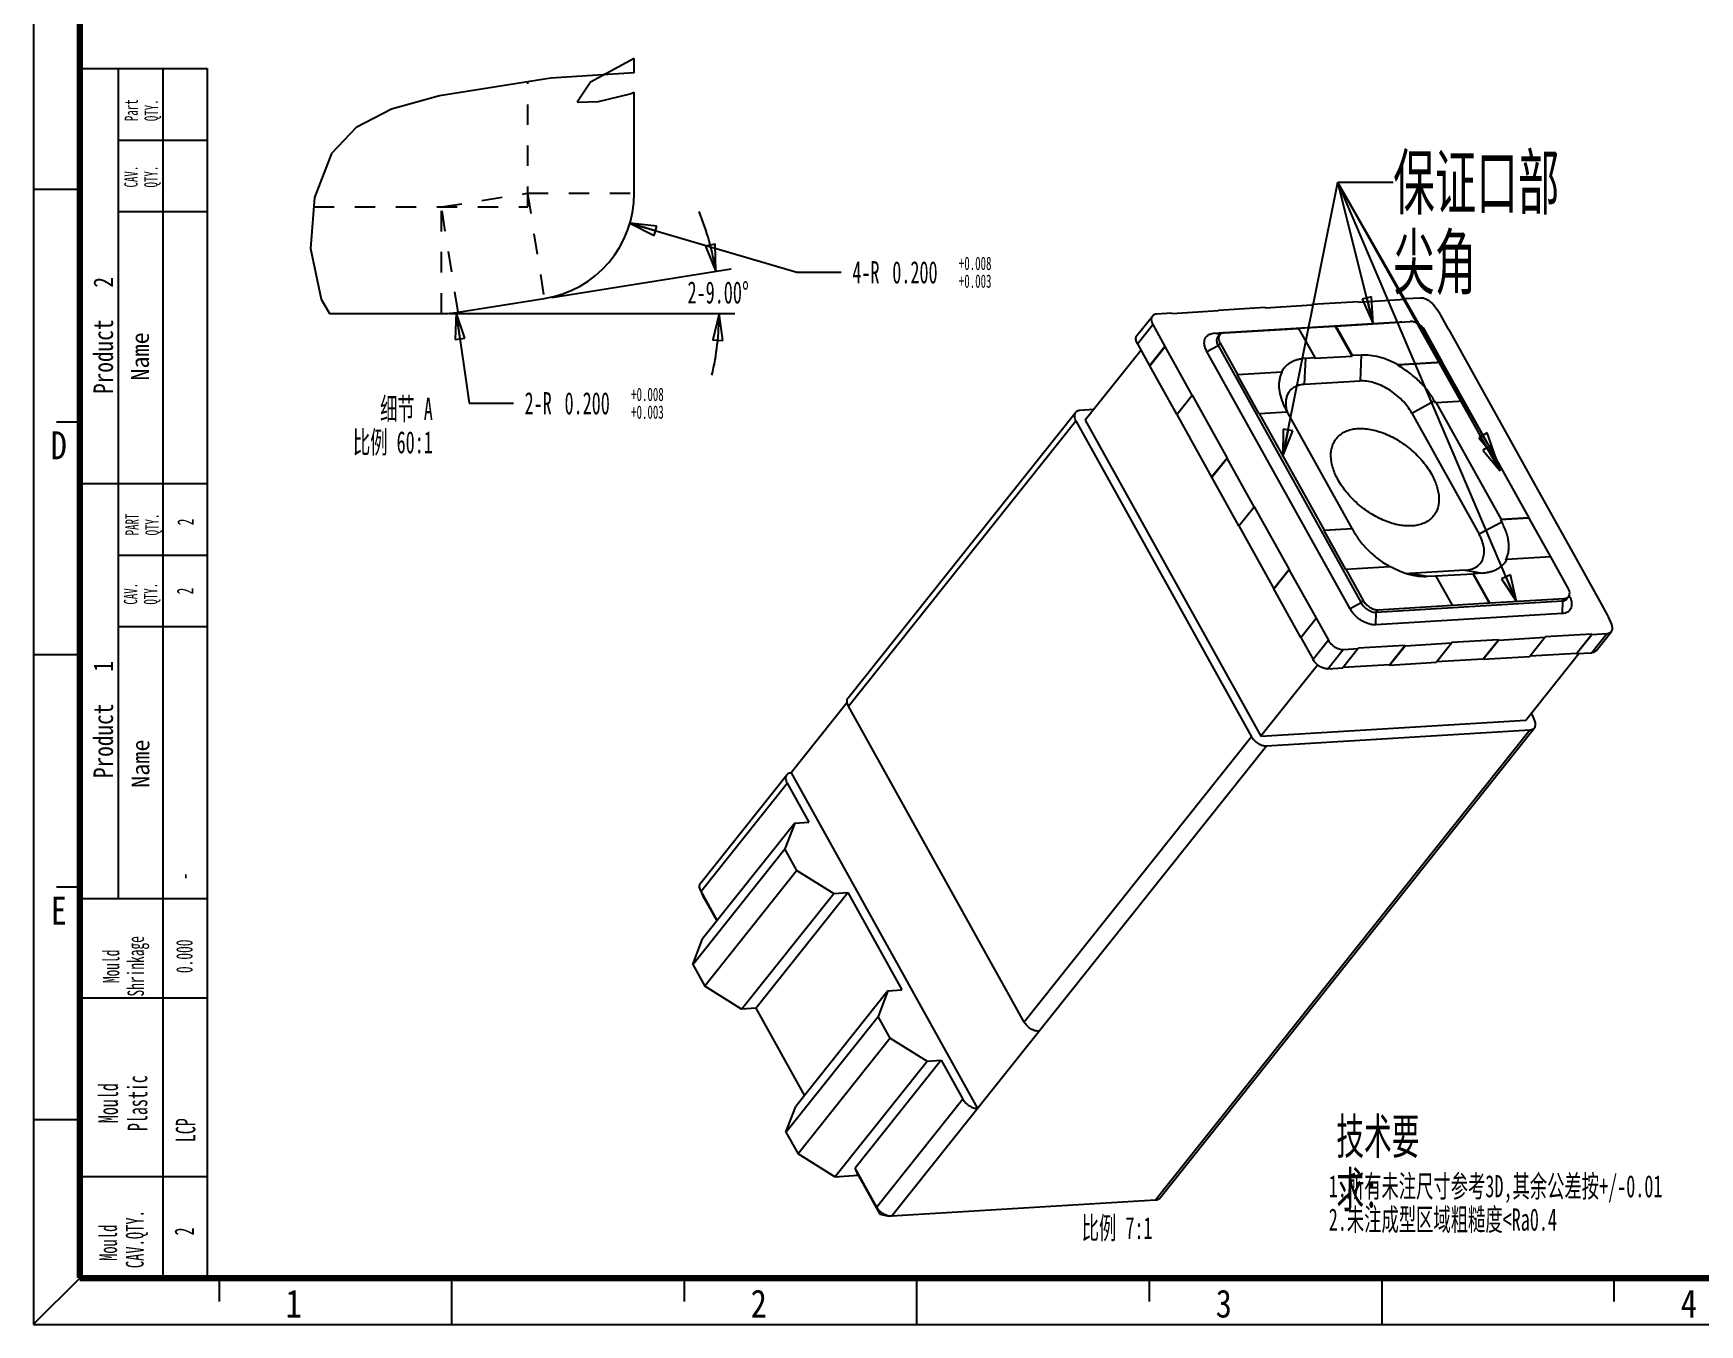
# Model space of a CAD drawing. Header units: millimetres. Extents: x 1.2 to 41.6, y 0.8 to 29.3.
# Drawn here: x 1.22 to 19.99, y 0.81 to 15.35 of the extents above; entities that cross this region are included whole.
import ezdxf

# ---------------------------------------------------------------- set-up
doc = ezdxf.new("R2010")
doc.units = ezdxf.units.MM
doc.header["$LTSCALE"] = 2.31
doc.linetypes.add('HIDDEN', pattern=[0.2, 0.1, -0.1])
doc.layers.get('0').update_dxf_attribs({"linetype": 'CONTINUOUS'})
for name, color, linetype in [('DEFAULT_2', 4, 'HIDDEN'), ('DIM', 7, 'CONTINUOUS'), ('NOTE', 7, 'CONTINUOUS')]:
    doc.layers.add(name, color=color, linetype=linetype)
doc.styles.get("Standard").update_dxf_attribs({"font": 'txt', "width": 0.6})
doc.styles.add('TEXTSTYLE_10', font='txt')
doc.styles.add('TEXTSTYLE_4', font='txt', dxfattribs={"width": 0.8})
doc.styles.add('TEXTSTYLE_5', font='txt', dxfattribs={"width": 0.85})
doc.dimstyles.new('DIMSTYLE_3', dxfattribs={"dimtxt": 0.25, "dimasz": 0.3, "dimexe": 1.75, "dimexo": 0.875, "dimtad": 0, "dimtih": 1, "dimtoh": 1, "dimlfac": 0.166667, "dimzin": 0, "dimdsep": 46, "dimtxsty": 'Standard', "dimblk": 'CLOSED', "dimblk1": 'CLOSED', "dimblk2": 'CLOSED', "dimcen": 0.09, "dimadec": 0, "dimazin": 0, "dimtp": 0.5, "dimtm": 0.5, "dimtfac": 1, "dimtofl": 0, "dimtmove": 0, "dimatfit": 3, "dimldrblk": 'CLOSED', "dimfxl": 0, "dimtolj": 1, "dimtzin": 0, "dimarcsym": 0})
doc.dimstyles.new('DIMSTYLE_5', dxfattribs={"dimtxt": 0.25, "dimasz": 0.3, "dimexe": 1.75, "dimexo": 0.875, "dimtad": 1, "dimdec": 3, "dimlfac": 0.166667, "dimzin": 0, "dimdsep": 46, "dimtxsty": 'Standard', "dimblk": 'CLOSED', "dimblk1": 'CLOSED', "dimblk2": 'CLOSED', "dimcen": 0.09, "dimadec": 0, "dimazin": 0, "dimtol": 1, "dimtp": 0.008, "dimtm": -0.003, "dimtfac": 0.6, "dimtdec": 3, "dimtofl": 0, "dimtmove": 0, "dimatfit": 3, "dimldrblk": 'CLOSED', "dimfxl": 0, "dimtolj": 1, "dimtzin": 0, "dimarcsym": 0})
doc.dimstyles.get("Standard").update_dxf_attribs({"dimtxt": 0.25, "dimasz": 0.3, "dimexe": 1.75, "dimexo": 0.875, "dimtad": 1, "dimdec": 3, "dimzin": 0, "dimdsep": 46, "dimtxsty": 'Standard', "dimblk": 'CLOSED', "dimblk1": 'CLOSED', "dimblk2": 'CLOSED', "dimcen": 0.09, "dimadec": 0, "dimazin": 0, "dimtol": 1, "dimtp": 0.001, "dimtm": 0.001, "dimtfac": 1, "dimtdec": 3, "dimtofl": 0, "dimtmove": 0, "dimatfit": 3, "dimldrblk": 'CLOSED', "dimfxl": 0, "dimtolj": 1, "dimtzin": 0, "dimarcsym": 0})

# ---------------------------------------------------------------- blocks, each defined once
blk = doc.blocks.new('*D10')
at = {"layer": 'DIM', "color": 2, "linetype": 'Continuous'}
for p, q in [((7.063, 12.374), (9.082, 12.694)), ((5.905, 12.192), (9.122, 12.192))]:
    blk.add_line(p, q, dxfattribs=at)
for points in [[(8.794, 12.949), (8.909, 12.667), (8.902, 12.972), (8.794, 12.949)], [(8.987, 11.89), (8.947, 12.192), (8.877, 11.895), (8.987, 11.89)]]:
    blk.add_lwpolyline(points, dxfattribs=at)
for start, end in [(9.0019, 22.2197), (346.7822, 360)]:
    blk.add_arc((5.912, 12.192), 3.034, start, end, dxfattribs=at)
at = {"layer": 'DIM', "color": 2, "linetype": 'Continuous', "insert": (8.937, 12.555), "char_height": 0.25, "width": 1.06667, "attachment_point": 2, "line_spacing_factor": 0.9}
blk.add_mtext('2-9.00\\Fgdt;{\\Fgdt;~}', dxfattribs=at)
blk = doc.blocks.new('_CLOSED')
at = {"color": 0, "linetype": 'ByBlock'}
for p, q in [((0, 0), (-1, 0.183)), ((-1, 0.183), (-1, -0.183)), ((-1, -0.183), (0, 0)), ((-1, 0), (0, 0))]:
    blk.add_line(p, q, dxfattribs=at)
blk = doc.blocks.new('*D13')
at = {"layer": 'DIM', "color": 2, "linetype": 'Continuous'}
for p, q in [((7.941, 13.209), (9.822, 12.657)), ((9.822, 12.657), (10.322, 12.657))]:
    blk.add_line(p, q, dxfattribs=at)
at = {"layer": 'DIM', "color": 2, "linetype": 'Continuous', "xscale": 0.3, "yscale": 0.3, "zscale": 0.3, "rotation": 163.641882505}
blk.add_blockref('_CLOSED', (7.941, 13.209), dxfattribs=at)
at = {"layer": 'DIM', "color": 2, "linetype": 'Continuous', "width": 0.6}
for s, height, p in [('4-R', 0.25, (10.447, 12.532)), ('0.200', 0.25, (10.897, 12.532)), ('+0.008', 0.15, (11.647, 12.682)), ('+0.003', 0.15, (11.647, 12.482))]:
    blk.add_text(s, height=height, dxfattribs=at).set_placement(p)
blk = doc.blocks.new('*D14')
at = {"layer": 'DIM', "color": 2, "linetype": 'Continuous'}
for p, q in [((5.986, 12.204), (6.13, 11.182)), ((6.13, 11.182), (6.63, 11.182))]:
    blk.add_line(p, q, dxfattribs=at)
at = {"layer": 'DIM', "color": 2, "linetype": 'Continuous', "xscale": 0.3, "yscale": 0.3, "zscale": 0.3, "rotation": 98.0293217284}
blk.add_blockref('_CLOSED', (5.986, 12.204), dxfattribs=at)
at = {"layer": 'DIM', "color": 2, "linetype": 'Continuous', "width": 0.6}
for s, height, p in [('2-R', 0.25, (6.755, 11.057)), ('0.200', 0.25, (7.205, 11.057)), ('+0.008', 0.15, (7.955, 11.207)), ('+0.003', 0.15, (7.955, 11.007))]:
    blk.add_text(s, height=height, dxfattribs=at).set_placement(p)
blk = doc.blocks.new('*T44')
at = {"color": 0, "linetype": 'ByBlock', "lineweight": -2}
for p, q in [((0, 0), (1.4105, 0)), ((0, 0), (0, -13.5975)), ((0.4095, 0), (0.4095, -9.345)), ((0.91, 0), (0.91, -13.5975)), ((1.4105, 0), (1.4105, -13.5975)), ((0.4095, -0.805), (1.4105, -0.805)), ((0.4095, -1.61), (1.4105, -1.61)), ((0, -4.6725), (1.4105, -4.6725)), ((0.4095, -5.4775), (1.4105, -5.4775)), ((0.4095, -6.2825), (1.4105, -6.2825)), ((0, -9.345), (1.4105, -9.345)), ((0, -10.465), (1.4105, -10.465)), ((0, -12.4775), (1.4105, -12.4775)), ((0, -13.5975), (1.4105, -13.5975))]:
    blk.add_line(p, q, dxfattribs=at)

msp = doc.modelspace()

# ---------------------------------------------------------------- linework, layer by layer
at = {"color": 7, "linetype": 'Continuous'}
for p, q in [((1.2216, 29.3056), (1.2216, 0.8057)), ((7.99, 15.0622), (7.4962, 14.7982)), ((7.99, 14.9012), (7.99, 15.0622)), ((7.0507, 14.842), (5.7973, 14.644)), ((7.99, 14.9012), (7.0507, 14.842)), ((5.7973, 14.644), (5.254, 14.4931)), ((7.4962, 14.7982), (7.3472, 14.5715)), ((7.5866, 14.5809), (7.9445, 14.6678)), ((7.9445, 14.6678), (7.99, 14.6839)), ((7.99, 13.5476), (7.99, 14.6839)), ((5.254, 14.4931), (4.8563, 14.2876)), ((7.3472, 14.5715), (7.5866, 14.5809)), ((4.8563, 14.2876), (4.5806, 13.9922)), ((4.5806, 13.9922), (4.3874, 13.5003)), ((1.7447, 13.5889), (1.2208, 13.5889)), ((4.3874, 13.5003), (4.3449, 12.9239)), ((4.3449, 12.9239), (4.4647, 12.3554)), ((4.4647, 12.3554), (4.5579, 12.1921)), ((6.0058, 12.2069), (6.9762, 12.3606)), ((14.0458, 12.193), (14.5723, 12.225)), ((14.5708, 12.2278), (14.5684, 12.2248)), ((15.0973, 12.2598), (14.5708, 12.2278)), ((14.5723, 12.225), (14.5708, 12.2278)), ((15.0973, 12.2598), (15.0988, 12.257)), ((15.0988, 12.257), (15.6254, 12.2891)), ((15.6238, 12.2918), (15.6215, 12.2888)), ((16.1503, 12.3238), (15.6238, 12.2918)), ((15.6254, 12.2891), (15.6238, 12.2918)), ((16.1503, 12.3238), (16.1519, 12.3211)), ((16.1519, 12.3211), (16.6784, 12.3531)), ((16.6768, 12.3559), (16.6745, 12.3529)), ((16.8461, 12.3662), (16.6768, 12.3559)), ((16.6784, 12.3531), (16.6768, 12.3559)), ((17.0646, 12.192), (17.0018, 12.2799)), ((4.5579, 12.1921), (5.8177, 12.1921)), ((13.6535, 11.9459), (13.8265, 12.163)), ((13.6576, 11.8521), (13.8307, 12.0692)), ((13.8307, 12.0692), (13.969, 11.8206)), ((14.0443, 12.1957), (13.8751, 12.1854)), ((14.0443, 12.1957), (14.0458, 12.193)), ((14.5186, 11.9695), (16.6172, 12.0971)), ((14.6338, 11.9738), (15.4726, 12.0249)), ((15.4726, 12.0249), (15.6555, 11.696)), ((15.8909, 12.0472), (15.4742, 12.0219)), ((15.8938, 12.0505), (15.8909, 12.0472)), ((16.0764, 11.7137), (15.8909, 12.0472)), ((15.8938, 12.0505), (16.7325, 12.1015)), ((15.8938, 12.0505), (16.0767, 11.7216)), ((16.6172, 12.0971), (16.6268, 12.0951)), ((17.1644, 12.015), (17.0754, 12.1749)), ((17.1644, 12.015), (17.1618, 12.0148)), ((17.1618, 12.0148), (17.4668, 11.4667)), ((17.1633, 12.0136), (17.1644, 12.015)), ((13.6576, 11.8521), (13.796, 11.6035)), ((14.4408, 11.7658), (14.5669, 11.8314)), ((14.5876, 11.9546), (14.5186, 11.9695)), ((14.5875, 11.9541), (14.565, 11.9293)), ((14.5669, 11.8314), (14.5895, 11.8576)), ((14.5669, 11.8314), (16.1795, 8.9329)), ((14.5895, 11.8576), (14.7858, 11.5047)), ((17.0954, 11.6451), (16.899, 11.9981)), ((13.6988, 11.7781), (13.0707, 10.9901)), ((13.969, 11.8206), (13.796, 11.6035)), ((13.7986, 11.6037), (13.9717, 11.8208)), ((13.9717, 11.8208), (13.969, 11.8206)), ((14.2766, 11.2726), (13.9717, 11.8208)), ((16.0533, 8.8674), (14.4408, 11.7658)), ((15.5414, 11.3951), (15.5538, 11.6898)), ((15.5538, 11.6898), (15.6555, 11.696)), ((15.6552, 11.6881), (16.0764, 11.7137)), ((15.6555, 11.696), (15.6552, 11.6881)), ((16.0767, 11.7216), (16.0764, 11.7137)), ((16.0767, 11.7216), (16.1785, 11.7278)), ((16.1785, 11.7278), (16.1662, 11.4331)), ((17.0929, 11.6417), (16.5885, 11.611)), ((17.0954, 11.6451), (16.5978, 11.6149)), ((17.0954, 11.6451), (17.0929, 11.6417)), ((17.0929, 11.6417), (17.335, 11.2064)), ((13.7986, 11.6037), (13.796, 11.6035)), ((14.1025, 11.0574), (13.7986, 11.6037)), ((15.2872, 11.5319), (14.7829, 11.5012)), ((14.7858, 11.5047), (14.7829, 11.5012)), ((14.7829, 11.5012), (15.0268, 11.0627)), ((14.7858, 11.5047), (15.2835, 11.5349)), ((17.4668, 11.4667), (17.4694, 11.4669)), ((17.8632, 10.7591), (17.4694, 11.4669)), ((14.1009, 11.0554), (14.274, 11.2725)), ((14.274, 11.2725), (14.2766, 11.2726)), ((14.274, 11.2725), (14.6677, 10.5647)), ((15.5414, 11.3951), (16.1662, 11.4331)), ((10.4, 7.8644), (12.9612, 11.0775)), ((13.1658, 11.1094), (13.0098, 11.0999)), ((15.0298, 11.0662), (15.3457, 11.0854)), ((15.3056, 11.1618), (15.3337, 11.1064)), ((16.0776, 9.7699), (15.3337, 11.1064)), ((16.7482, 11.0718), (17.003, 11.208)), ((17.003, 11.208), (17.0165, 11.1837)), ((17.0235, 11.1874), (17.0165, 11.1837)), ((17.3394, 11.2067), (17.0235, 11.1874)), ((17.0235, 11.1874), (17.7553, 9.8719)), ((18.0712, 9.8912), (17.3394, 11.2067)), ((1.7447, 10.9694), (1.4828, 10.9694)), ((10.4042, 7.7706), (12.9654, 10.9837)), ((12.9654, 10.9837), (14.9444, 7.4266)), ((13.0707, 10.9901), (15.0497, 7.433)), ((14.1009, 11.0554), (14.4947, 10.3476)), ((15.0298, 11.0662), (15.0268, 11.0627)), ((15.0298, 11.0662), (15.7617, 9.7507)), ((16.7482, 11.0718), (17.507, 9.7078)), ((17.8632, 10.7591), (17.8605, 10.7589)), ((17.8605, 10.7589), (18.1655, 10.2108)), ((17.862, 10.7577), (17.8632, 10.7591)), ((14.6677, 10.5647), (14.4947, 10.3476)), ((14.4973, 10.3478), (14.6704, 10.5649)), ((14.6704, 10.5649), (14.6677, 10.5647)), ((14.9753, 10.0168), (14.6704, 10.5649)), ((14.4973, 10.3478), (14.4947, 10.3476)), ((14.8012, 9.8015), (14.4973, 10.3478)), ((18.1655, 10.2108), (18.1681, 10.211)), ((18.5619, 9.5032), (18.1681, 10.211)), ((14.7996, 9.7995), (14.9727, 10.0166)), ((14.9727, 10.0166), (14.9753, 10.0168)), ((14.9727, 10.0166), (15.3665, 9.3088)), ((14.7996, 9.7995), (15.1934, 9.0917)), ((16.079, 9.7667), (15.7587, 9.7472)), ((15.7617, 9.7507), (16.0776, 9.7699)), ((16.0776, 9.7699), (16.079, 9.7667)), ((16.079, 9.7667), (16.0925, 9.7424)), ((17.7619, 9.844), (17.507, 9.7078)), ((18.0687, 9.8877), (17.7484, 9.8682)), ((17.7553, 9.8719), (17.7484, 9.8682)), ((17.7484, 9.8682), (17.7619, 9.844)), ((18.0712, 9.8912), (17.7553, 9.8719)), ((18.0712, 9.8912), (18.0687, 9.8877)), ((18.0687, 9.8877), (18.3109, 9.4524)), ((15.7617, 9.7507), (15.7587, 9.7472)), ((15.7587, 9.7472), (16.0027, 9.3087)), ((18.3152, 9.4527), (17.8176, 9.4224)), ((18.5116, 9.0997), (18.3152, 9.4527)), ((18.5619, 9.5032), (18.5592, 9.503)), ((18.5592, 9.503), (18.8642, 8.9549)), ((18.5608, 9.5018), (18.5619, 9.5032)), ((15.3665, 9.3088), (15.1934, 9.0917)), ((15.196, 9.0919), (15.3691, 9.309)), ((15.3691, 9.309), (15.3665, 9.3088)), ((15.674, 8.7609), (15.3691, 9.309)), ((16.0056, 9.3122), (16.0027, 9.3087)), ((16.0056, 9.3122), (16.5033, 9.3424)), ((16.0056, 9.3122), (16.202, 8.9592)), ((17.352, 9.3017), (16.7272, 9.2637)), ((16.9225, 9.2295), (16.7272, 9.2637)), ((17.0243, 9.2357), (16.9225, 9.2295)), ((17.0191, 9.2366), (17.4403, 9.2623)), ((17.0243, 9.2357), (17.0191, 9.2366)), ((17.2073, 8.9069), (17.0243, 9.2357)), ((17.352, 9.3017), (17.5473, 9.2675)), ((17.4455, 9.2613), (17.4403, 9.2623)), ((17.6258, 8.9288), (17.4403, 9.2623)), ((17.5473, 9.2675), (17.4455, 9.2613)), ((17.6285, 8.9325), (17.4455, 9.2613)), ((15.196, 9.0919), (15.1934, 9.0917)), ((15.5, 8.5456), (15.196, 9.0919)), ((18.5214, 9.0182), (18.5252, 9.0109)), ((16.1795, 8.9329), (16.0533, 8.8674)), ((16.202, 8.9592), (16.1795, 8.9329)), ((16.3452, 8.6863), (16.3487, 8.8279)), ((16.3487, 8.8279), (18.4473, 8.9556)), ((16.3487, 8.8279), (16.3686, 8.8558)), ((16.3686, 8.8558), (17.2073, 8.9069)), ((17.6258, 8.9288), (17.2046, 8.9031)), ((17.2073, 8.9069), (17.2046, 8.9031)), ((17.6285, 8.9325), (17.6258, 8.9288)), ((17.6285, 8.9325), (18.4672, 8.9835)), ((18.4473, 8.9556), (18.4438, 8.8139)), ((18.4672, 8.9835), (18.4473, 8.9556)), ((18.5178, 9.0086), (18.4987, 8.9811)), ((18.8642, 8.9549), (18.8668, 8.9551)), ((18.9583, 8.7906), (18.8668, 8.9551)), ((15.4983, 8.5436), (15.6714, 8.7607)), ((15.6714, 8.7607), (15.674, 8.7609)), ((15.6714, 8.7607), (15.8097, 8.5121)), ((18.4438, 8.8139), (16.3452, 8.6863)), ((19.0011, 8.69), (18.966, 8.7749)), ((15.4983, 8.5436), (15.6367, 8.295)), ((15.8097, 8.5121), (15.6367, 8.295)), ((16.6714, 8.4538), (16.1449, 8.4218)), ((16.4983, 8.2367), (16.6714, 8.4538)), ((16.4999, 8.234), (16.6729, 8.4511)), ((16.6729, 8.4511), (16.6714, 8.4538)), ((16.6729, 8.4511), (17.1994, 8.4831)), ((17.1994, 8.4831), (17.0264, 8.266)), ((17.7244, 8.5179), (17.1979, 8.4858)), ((17.1979, 8.4858), (17.1994, 8.4831)), ((17.5513, 8.3008), (17.7244, 8.5179)), ((17.5529, 8.298), (17.7259, 8.5151)), ((17.7259, 8.5151), (17.7244, 8.5179)), ((17.7259, 8.5151), (18.2524, 8.5472)), ((18.2524, 8.5472), (18.0794, 8.3301)), ((18.7774, 8.5819), (18.2509, 8.5499)), ((18.2509, 8.5499), (18.2524, 8.5472)), ((18.6044, 8.3648), (18.7774, 8.5819)), ((18.6059, 8.3621), (18.7789, 8.5792)), ((18.9491, 8.5895), (18.776, 8.3724)), ((18.7789, 8.5792), (18.7774, 8.5819)), ((18.7789, 8.5792), (18.9491, 8.5895)), ((18.8246, 8.3948), (18.9976, 8.6119)), ((1.7447, 8.35), (1.2208, 8.35)), ((15.8032, 8.1916), (15.9763, 8.4087)), ((16.1464, 8.4191), (15.9733, 8.2019)), ((15.9763, 8.4087), (16.1464, 8.4191)), ((16.1449, 8.4218), (16.1464, 8.4191)), ((16.4999, 8.234), (17.0264, 8.266)), ((17.5513, 8.3008), (17.0287, 8.269)), ((17.5529, 8.298), (17.5513, 8.3008)), ((17.5529, 8.298), (18.0794, 8.3301)), ((18.0345, 7.6143), (18.6318, 8.3637)), ((18.6044, 8.3648), (18.0817, 8.333)), ((18.6059, 8.3621), (18.6044, 8.3648)), ((18.6059, 8.3621), (18.776, 8.3724)), ((15.6893, 8.2348), (15.05, 7.4328)), ((15.8032, 8.1916), (15.9733, 8.2019)), ((16.4983, 8.2367), (15.9757, 8.2049)), ((16.4999, 8.234), (16.4983, 8.2367)), ((10.3899, 7.8134), (9.7562, 7.0184)), ((12.3832, 4.2135), (10.4042, 7.7706)), ((13.9097, 2.2291), (18.1323, 7.5264)), ((15.05, 7.4328), (18.0345, 7.6143)), ((18.1358, 7.6044), (18.1007, 7.6893)), ((10.8884, 2.0259), (15.111, 7.3232)), ((14.9444, 7.4266), (12.3832, 4.2135)), ((18.0838, 7.504), (13.8612, 2.2067)), ((15.111, 7.3232), (18.0838, 7.504)), ((8.7386, 5.7802), (9.7078, 6.996)), ((9.7562, 7.0184), (11.8574, 3.2417)), ((8.7428, 5.6864), (9.712, 6.9022)), ((9.712, 6.9022), (9.9559, 6.4637)), ((9.798, 6.4541), (8.7596, 5.1515)), ((9.798, 6.4541), (9.6872, 6.164)), ((9.798, 6.4541), (9.9559, 6.4637)), ((8.6488, 4.8614), (9.6872, 6.164)), ((9.8228, 5.9202), (9.6872, 6.164)), ((9.8228, 5.9202), (8.7845, 4.6176)), ((9.8228, 5.9202), (10.2386, 5.6621)), ((1.7447, 5.7305), (1.4828, 5.7305)), ((8.7428, 5.6864), (8.7372, 5.6976)), ((8.779, 5.6059), (8.7424, 5.6862)), ((8.925, 5.359), (8.7428, 5.6864)), ((8.7789, 5.606), (8.7428, 5.6864)), ((9.2002, 4.3595), (10.2386, 5.6621)), ((9.3582, 4.3691), (10.3965, 5.6718)), ((10.2386, 5.6621), (10.3965, 5.6718)), ((10.3965, 5.6718), (11.0064, 4.5755)), ((8.7789, 5.606), (8.9199, 5.3526)), ((8.6488, 4.8614), (8.7596, 5.1515)), ((8.6488, 4.8614), (8.7845, 4.6176)), ((9.2002, 4.3595), (8.7845, 4.6176)), ((10.8485, 4.5659), (9.8101, 3.2633)), ((10.8485, 4.5659), (10.7377, 4.2758)), ((10.8485, 4.5659), (11.0064, 4.5755)), ((9.3582, 4.3691), (9.2002, 4.3595)), ((9.3582, 4.3691), (9.9063, 3.3839)), ((9.6993, 2.9732), (10.7377, 4.2758)), ((10.8734, 4.032), (10.7377, 4.2758)), ((10.8734, 4.032), (9.835, 2.7294)), ((10.8734, 4.032), (11.2891, 3.7739)), ((10.2507, 2.4713), (11.2891, 3.7739)), ((11.447, 3.7836), (10.4779, 2.5678)), ((11.2891, 3.7739), (11.447, 3.7836)), ((11.447, 3.7836), (11.691, 3.3451)), ((9.6993, 2.9732), (9.8101, 3.2633)), ((11.691, 3.3451), (10.7219, 2.1293)), ((1.7447, 3.111), (1.2208, 3.111)), ((9.6993, 2.9732), (9.835, 2.7294)), ((10.2507, 2.4713), (9.835, 2.7294)), ((10.2507, 2.4713), (10.514, 2.4873)), ((10.7219, 2.1293), (10.4779, 2.5678)), ((10.514, 2.4873), (10.4779, 2.5678)), ((10.514, 2.4873), (10.7579, 2.0488)), ((10.7219, 2.1293), (10.7579, 2.0488)), ((13.8612, 2.2067), (10.8884, 2.0259)), ((10.758, 2.0487), (10.8567, 2.0284)), ((10.8884, 2.0259), (10.8567, 2.0284)), ((1.7447, 1.3298), (1.2208, 0.8059)), ((3.3164, 1.0678), (3.3164, 1.3298)), ((5.9359, 0.8059), (5.9359, 1.3298)), ((8.5554, 1.0678), (8.5554, 1.3298)), ((11.1748, 0.8059), (11.1748, 1.3298)), ((13.7943, 1.0678), (13.7943, 1.3298)), ((16.4138, 0.8059), (16.4138, 1.3298)), ((19.0308, 1.0678), (19.0308, 1.3298)), ((1.2216, 0.8057), (41.5345, 0.8057))]:
    msp.add_line(p, q, dxfattribs=at)
at = {"color": 7, "linetype": 'Continuous', "const_width": 0.07}
for points in [[(1.7447, 28.7819), (1.7447, 1.3298)], [(1.7447, 1.3298), (41.0368, 1.3298)]]:
    msp.add_lwpolyline(points, dxfattribs=at)
at = {"color": 7, "linetype": 'Continuous'}
for centre, radius, start, end in [((6.7882, 13.5476), 1.2018, 279.00188, 360), ((5.8177, 13.3939), 1.2018, 270, 279.00188), ((15.5915, 11.901), 0.4784, 229.91748, 230.49384), ((14.9294, 15.5866), 4.308, 292.6527, 292.78586), ((15.7246, 11.2013), 0.3971, 193.50244, 196.93811), ((17.5735, 9.5445), 0.2665, 331.78857, 333.32022), ((16.1492, 13.3942), 4.308, 292.6527, 292.78586), ((17.0264, 10.2763), 1.0704, 240.74479, 240.99825), ((18.4747, 9.0385), 0.0525, 325.25395, 330.12275), ((18.2876, 8.8869), 0.268, 23.70887, 27.53726), ((17.9686, 7.6347), 0.1429, 22.48848, 24.76102)]:
    msp.add_arc(centre, radius, start, end, dxfattribs=at)
for points, knots in [([(17.0018, 12.2799), (16.9971, 12.2863), (16.9869, 12.2989), (16.9638, 12.3217), (16.937, 12.3407), (16.9083, 12.3546), (16.887, 12.3619), (16.8662, 12.366), (16.8526, 12.3666), (16.8461, 12.3662)], [0, 0, 0, 0, 0.1289832, 0.2619289, 0.5282702, 0.6570478, 0.77965, 0.8944079, 1, 1, 1, 1]), ([(13.8265, 12.163), (13.8243, 12.1603), (13.8205, 12.1543), (13.8165, 12.1442), (13.8144, 12.1331), (13.814, 12.1167), (13.8184, 12.0946), (13.826, 12.0777), (13.8307, 12.0692)], [0, 0, 0, 0, 0.1052264, 0.2130644, 0.3257081, 0.4449048, 0.7064764, 1, 1, 1, 1]), ([(13.8751, 12.1854), (13.8701, 12.1851), (13.8604, 12.1838), (13.8469, 12.1793), (13.8354, 12.1724), (13.8291, 12.1663), (13.8265, 12.163)], [0, 0, 0, 0, 0.2738735, 0.5289547, 0.7686989, 1, 1, 1, 1]), ([(16.6172, 12.0971), (16.6188, 12.0972), (16.6252, 12.0975), (16.6317, 12.0975), (16.6365, 12.0973)], [0, 0, 0, 0, 0.2449255, 1, 1, 1, 1]), ([(16.753, 12.1008), (16.7513, 12.101), (16.7444, 12.1017), (16.7376, 12.1018), (16.7325, 12.1015)], [0, 0, 0, 0, 0.2591421, 1, 1, 1, 1]), ([(16.899, 11.9981), (16.8954, 12.0046), (16.8871, 12.0175), (16.8671, 12.0416), (16.8428, 12.0628), (16.8158, 12.0797), (16.7888, 12.0928), (16.7672, 12.0991), (16.753, 12.1008)], [0, 0, 0, 0, 0.1213303, 0.2485571, 0.5103247, 0.6405426, 0.766948, 1, 1, 1, 1]), ([(17.0754, 12.1749), (17.0746, 12.1764), (17.0713, 12.1822), (17.0675, 12.1879), (17.0646, 12.192)], [0, 0, 0, 0, 0.2452648, 1, 1, 1, 1]), ([(13.6576, 11.8521), (13.6529, 11.8606), (13.6453, 11.8775), (13.6409, 11.8996), (13.6413, 11.916), (13.6435, 11.9271), (13.6474, 11.9372), (13.6513, 11.9432), (13.6534, 11.9459)], [0, 0, 0, 0, 0.2935237, 0.5550954, 0.6742921, 0.7869357, 0.8947736, 1, 1, 1, 1]), ([(14.4408, 11.7658), (14.4341, 11.7779), (14.4228, 11.8021), (14.4128, 11.8389), (14.411, 11.8737), (14.4165, 11.9004), (14.4252, 11.9188), (14.4336, 11.931), (14.4439, 11.9418), (14.4559, 11.9509), (14.4696, 11.9583), (14.4902, 11.966), (14.5071, 11.9688), (14.5186, 11.9695)], [0, 0, 0, 0, 0.153548, 0.2939709, 0.4208876, 0.536604, 0.5918136, 0.6461928, 0.7006056, 0.7559308, 0.8129827, 0.8724573, 1, 1, 1, 1]), ([(14.565, 11.9293), (14.5625, 11.9266), (14.5581, 11.9206), (14.5534, 11.9102), (14.5506, 11.8987), (14.55, 11.8862), (14.5513, 11.873), (14.5558, 11.8541), (14.562, 11.8403), (14.5669, 11.8314)], [0, 0, 0, 0, 0.1055633, 0.2131084, 0.3251547, 0.4437328, 0.57022, 0.705373, 1, 1, 1, 1]), ([(14.5875, 11.954), (14.5851, 11.9513), (14.5807, 11.9454), (14.5761, 11.9352), (14.5734, 11.9239), (14.5728, 11.9116), (14.5741, 11.8986), (14.5785, 11.88), (14.5846, 11.8664), (14.5895, 11.8576)], [0, 0, 0, 0, 0.105555, 0.2131008, 0.325152, 0.4437349, 0.5702256, 0.7053822, 1, 1, 1, 1]), ([(14.6338, 11.9738), (14.6292, 11.9735), (14.6201, 11.9723), (14.6074, 11.9684), (14.5963, 11.9624), (14.5902, 11.957), (14.5875, 11.954)], [0, 0, 0, 0, 0.2729279, 0.528302, 0.7688097, 1, 1, 1, 1]), ([(15.2835, 11.5349), (15.2893, 11.5462), (15.3026, 11.568), (15.3272, 11.5974), (15.3561, 11.6232), (15.3889, 11.645), (15.4255, 11.6628), (15.4655, 11.6764), (15.5086, 11.6856), (15.5385, 11.6889), (15.5538, 11.6898)], [0, 0, 0, 0, 0.1170814, 0.2337197, 0.3513492, 0.4714635, 0.5954212, 0.7243473, 0.85908, 1, 1, 1, 1]), ([(16.1785, 11.7278), (16.2112, 11.7298), (16.28, 11.7271), (16.3848, 11.7062), (16.4925, 11.6689), (16.5629, 11.6344), (16.5978, 11.6149)], [0, 0, 0, 0, 0.2238158, 0.4669111, 0.7269315, 1, 1, 1, 1]), ([(15.2872, 11.5319), (15.2807, 11.5197), (15.2694, 11.4941), (15.2581, 11.4528), (15.2523, 11.4087), (15.2519, 11.3452), (15.2663, 11.2607), (15.2905, 11.195), (15.3056, 11.1618)], [0, 0, 0, 0, 0.1075889, 0.218483, 0.3338825, 0.4547167, 0.7145252, 1, 1, 1, 1]), ([(17.003, 11.208), (16.9804, 11.2486), (16.9269, 11.3281), (16.8293, 11.4363), (16.7159, 11.5328), (16.632, 11.587), (16.5885, 11.611)], [0, 0, 0, 0, 0.2383589, 0.4891849, 0.7455603, 1, 1, 1, 1]), ([(15.5414, 11.3951), (15.5229, 11.394), (15.4873, 11.3889), (15.4456, 11.3742), (15.4165, 11.3578), (15.3971, 11.3435), (15.3799, 11.3272), (15.3651, 11.3089), (15.3527, 11.2887), (15.3428, 11.2668), (15.3355, 11.2434), (15.3291, 11.2096), (15.328, 11.1639), (15.3339, 11.1273), (15.3384, 11.1086)], [0, 0, 0, 0, 0.135502, 0.2609568, 0.3207046, 0.3790106, 0.4364141, 0.4934887, 0.5508229, 0.608999, 0.668551, 0.7299514, 0.8595648, 1, 1, 1, 1]), ([(16.7482, 11.0718), (16.7338, 11.0977), (16.7001, 11.1486), (16.6393, 11.2188), (16.5686, 11.2827), (16.4909, 11.3378), (16.409, 11.3821), (16.326, 11.4139), (16.2449, 11.432), (16.1915, 11.4346), (16.1662, 11.4331)], [0, 0, 0, 0, 0.1242489, 0.2547208, 0.3884403, 0.5222506, 0.6529384, 0.7775586, 0.8937588, 1, 1, 1, 1]), ([(12.9612, 11.0775), (12.959, 11.0748), (12.9552, 11.0688), (12.9512, 11.0587), (12.9491, 11.0476), (12.9487, 11.0312), (12.9531, 11.0091), (12.9607, 10.9922), (12.9654, 10.9837)], [0, 0, 0, 0, 0.1052264, 0.2130644, 0.3257081, 0.4449048, 0.7064764, 1, 1, 1, 1]), ([(13.0098, 11.0999), (13.0048, 11.0996), (12.9951, 11.0983), (12.9816, 11.0938), (12.9701, 11.0869), (12.9638, 11.0808), (12.9612, 11.0775)], [0, 0, 0, 0, 0.2738735, 0.5289547, 0.7686989, 1, 1, 1, 1]), ([(15.8993, 10.7847), (15.9053, 10.7923), (15.9182, 10.8067), (15.9474, 10.8329), (15.9903, 10.8603), (16.0495, 10.8831), (16.1158, 10.896), (16.1879, 10.8989), (16.2646, 10.8918), (16.3444, 10.8748), (16.4261, 10.8483), (16.5081, 10.8128), (16.589, 10.7689), (16.6673, 10.7174), (16.7416, 10.6593), (16.8106, 10.5955), (16.873, 10.5273), (16.9277, 10.4558), (16.9591, 10.4057), (16.9732, 10.3804)], [0, 0, 0, 0, 0.0222327, 0.0446368, 0.0905392, 0.1389086, 0.1905499, 0.2459153, 0.3051268, 0.3680268, 0.4342415, 0.5032227, 0.5742931, 0.6466911, 0.7196027, 0.7921844, 0.8636113, 0.9331452, 1, 1, 1, 1]), ([(15.9202, 10.3164), (15.9081, 10.3381), (15.8863, 10.3817), (15.8612, 10.4482), (15.8448, 10.5132), (15.8372, 10.576), (15.8388, 10.6355), (15.8495, 10.6909), (15.8693, 10.7413), (15.8885, 10.7711), (15.8993, 10.7847)], [0, 0, 0, 0, 0.1506399, 0.2937744, 0.4286961, 0.5554521, 0.6745758, 0.7871344, 0.8948555, 1, 1, 1, 1]), ([(16.9732, 10.3804), (16.9853, 10.3587), (17.007, 10.3151), (17.0321, 10.2486), (17.0486, 10.1836), (17.0561, 10.1208), (17.0546, 10.0613), (17.0439, 10.0059), (17.0241, 9.9555), (17.0049, 9.9257), (16.994, 9.9121)], [0, 0, 0, 0, 0.1506399, 0.2937744, 0.4286961, 0.5554521, 0.6745758, 0.7871344, 0.8948555, 1, 1, 1, 1]), ([(16.994, 9.9121), (16.9881, 9.9045), (16.9752, 9.8901), (16.946, 9.8639), (16.9031, 9.8365), (16.8438, 9.8137), (16.7776, 9.8008), (16.7055, 9.7979), (16.6288, 9.805), (16.549, 9.822), (16.4673, 9.8485), (16.3853, 9.884), (16.3044, 9.9279), (16.2261, 9.9794), (16.1518, 10.0375), (16.0828, 10.1013), (16.0204, 10.1695), (15.9656, 10.241), (15.9342, 10.2911), (15.9202, 10.3164)], [0, 0, 0, 0, 0.0222327, 0.0446368, 0.0905392, 0.1389086, 0.1905499, 0.2459153, 0.3051268, 0.3680268, 0.4342415, 0.5032227, 0.5742931, 0.6466911, 0.7196027, 0.7921844, 0.8636113, 0.9331452, 1, 1, 1, 1]), ([(17.8116, 9.4248), (17.8185, 9.4386), (17.8302, 9.4678), (17.8406, 9.5149), (17.8443, 9.5652), (17.8411, 9.6182), (17.8311, 9.6733), (17.8145, 9.7299), (17.7914, 9.7874), (17.7723, 9.8251), (17.7619, 9.844)], [0, 0, 0, 0, 0.1051426, 0.2142388, 0.3286378, 0.4492786, 0.5767071, 0.7111045, 0.852337, 1, 1, 1, 1]), ([(16.0925, 9.7424), (16.1149, 9.7021), (16.1679, 9.6233), (16.2645, 9.5158), (16.3768, 9.4198), (16.4598, 9.3656), (16.5028, 9.3417)], [0, 0, 0, 0, 0.2383089, 0.489037, 0.7453875, 1, 1, 1, 1]), ([(17.352, 9.3017), (17.3637, 9.3024), (17.3866, 9.305), (17.4195, 9.3126), (17.4497, 9.3239), (17.4769, 9.3387), (17.5009, 9.3569), (17.5213, 9.3783), (17.5381, 9.4028), (17.5509, 9.4299), (17.5596, 9.4596), (17.5643, 9.4913), (17.5648, 9.5249), (17.5599, 9.5728), (17.5466, 9.622), (17.5265, 9.6708), (17.5139, 9.6955), (17.507, 9.7078)], [0, 0, 0, 0, 0.0653954, 0.1276817, 0.1870758, 0.2440678, 0.2993486, 0.3537248, 0.4080579, 0.4632192, 0.5200123, 0.5791224, 0.6410589, 0.7061667, 0.8464213, 0.9217034, 1, 1, 1, 1]), ([(17.8176, 9.4224), (17.8117, 9.4111), (17.7984, 9.3893), (17.7739, 9.3599), (17.745, 9.3341), (17.7121, 9.3123), (17.6755, 9.2945), (17.6355, 9.281), (17.5924, 9.2717), (17.5626, 9.2685), (17.5473, 9.2675)], [0, 0, 0, 0, 0.1170814, 0.2337197, 0.3513492, 0.4714635, 0.5954212, 0.7243473, 0.85908, 1, 1, 1, 1]), ([(16.7645, 9.2422), (16.7209, 9.2511), (16.6324, 9.2778), (16.5489, 9.3171), (16.5074, 9.3401)], [0, 0, 0, 0, 0.4840483, 1, 1, 1, 1]), ([(16.6815, 9.2638), (16.6854, 9.2636), (16.7006, 9.2629), (16.7159, 9.263), (16.7272, 9.2637)], [0, 0, 0, 0, 0.2559454, 1, 1, 1, 1]), ([(16.9225, 9.2295), (16.897, 9.228), (16.8438, 9.2289), (16.7913, 9.2367), (16.7645, 9.2422)], [0, 0, 0, 0, 0.4831334, 1, 1, 1, 1]), ([(18.5273, 9.0339), (18.5288, 9.0443), (18.5272, 9.0612), (18.52, 9.083), (18.5147, 9.0941), (18.5116, 9.0997)], [0, 0, 0, 0, 0.4606785, 0.7213392, 1, 1, 1, 1]), ([(18.5202, 9.0124), (18.522, 9.0156), (18.5251, 9.0226), (18.5268, 9.0301), (18.5273, 9.0339)], [0, 0, 0, 0, 0.4894592, 1, 1, 1, 1]), ([(16.3452, 8.6863), (16.3325, 8.6855), (16.3057, 8.6868), (16.265, 8.6959), (16.2234, 8.7118), (16.1823, 8.734), (16.1434, 8.7617), (16.108, 8.7937), (16.0774, 8.8289), (16.0606, 8.8544), (16.0533, 8.8674)], [0, 0, 0, 0, 0.1062198, 0.2224521, 0.3470576, 0.4777489, 0.6115637, 0.745267, 0.8757773, 1, 1, 1, 1]), ([(16.1795, 8.9329), (16.1837, 8.9254), (16.1935, 8.9106), (16.2111, 8.8902), (16.2317, 8.8716), (16.2543, 8.8556), (16.2781, 8.8428), (16.3022, 8.8335), (16.3258, 8.8282), (16.3413, 8.8275), (16.3487, 8.8279)], [0, 0, 0, 0, 0.1241638, 0.2547392, 0.3884489, 0.5222481, 0.6529341, 0.7775448, 0.893828, 1, 1, 1, 1]), ([(16.202, 8.9592), (16.2061, 8.9518), (16.2158, 8.9372), (16.2332, 8.9171), (16.2534, 8.8989), (16.2756, 8.8831), (16.2991, 8.8704), (16.3228, 8.8613), (16.346, 8.8561), (16.3613, 8.8554), (16.3686, 8.8558)], [0, 0, 0, 0, 0.1241664, 0.254745, 0.3884525, 0.5222477, 0.65293, 0.7775392, 0.8938255, 1, 1, 1, 1]), ([(18.533, 8.9946), (18.5379, 8.9834), (18.5439, 8.9665), (18.5487, 8.9436), (18.551, 8.9224), (18.5497, 8.8972), (18.5409, 8.8696), (18.525, 8.8465), (18.5026, 8.829), (18.4749, 8.8177), (18.4545, 8.8146), (18.4438, 8.8139)], [0, 0, 0, 0, 0.1494661, 0.2193941, 0.2861167, 0.4105564, 0.5258293, 0.6367644, 0.7493432, 0.8692332, 1, 1, 1, 1]), ([(18.4473, 8.9556), (18.4527, 8.9559), (18.4631, 8.9574), (18.4776, 8.9625), (18.4897, 8.9704), (18.4961, 8.9774), (18.4987, 8.9811)], [0, 0, 0, 0, 0.2746259, 0.5292567, 0.7682703, 1, 1, 1, 1]), ([(18.4672, 8.9835), (18.4725, 8.9838), (18.4828, 8.9853), (18.497, 8.9903), (18.509, 8.9981), (18.5152, 9.0049), (18.5178, 9.0086)], [0, 0, 0, 0, 0.2746262, 0.5292636, 0.7682774, 1, 1, 1, 1]), ([(18.966, 8.7749), (18.9654, 8.7762), (18.9631, 8.7816), (18.9605, 8.7868), (18.9583, 8.7906)], [0, 0, 0, 0, 0.2445765, 1, 1, 1, 1]), ([(18.9976, 8.6119), (19.0013, 8.6166), (19.0074, 8.6277), (19.0107, 8.6471), (19.0087, 8.6684), (19.0041, 8.6827), (19.0011, 8.69)], [0, 0, 0, 0, 0.2192888, 0.4532928, 0.7124104, 1, 1, 1, 1]), ([(15.8097, 8.5121), (15.8139, 8.5047), (15.8235, 8.4901), (15.8409, 8.47), (15.8611, 8.4517), (15.8833, 8.436), (15.9068, 8.4233), (15.9305, 8.4142), (15.9538, 8.409), (15.969, 8.4083), (15.9763, 8.4087)], [0, 0, 0, 0, 0.1241664, 0.254745, 0.3884525, 0.5222477, 0.65293, 0.7775392, 0.8938255, 1, 1, 1, 1]), ([(18.9491, 8.5895), (18.9541, 8.5898), (18.9637, 8.5912), (18.9772, 8.5957), (18.9887, 8.6025), (18.995, 8.6086), (18.9976, 8.6119)], [0, 0, 0, 0, 0.2739886, 0.5290147, 0.7686959, 1, 1, 1, 1]), ([(15.8032, 8.1916), (15.796, 8.1912), (15.7807, 8.1919), (15.7575, 8.1971), (15.7337, 8.2062), (15.7103, 8.2189), (15.6881, 8.2346), (15.6678, 8.2529), (15.6504, 8.273), (15.6408, 8.2876), (15.6367, 8.295)], [0, 0, 0, 0, 0.1061746, 0.2224611, 0.3470703, 0.4777526, 0.6115479, 0.7452553, 0.8758336, 1, 1, 1, 1]), ([(18.8246, 8.3948), (18.8219, 8.3915), (18.8157, 8.3854), (18.8041, 8.3785), (18.7907, 8.3741), (18.781, 8.3727), (18.776, 8.3724)], [0, 0, 0, 0, 0.2313041, 0.4709853, 0.7260114, 1, 1, 1, 1]), ([(10.4042, 7.7706), (10.3995, 7.7791), (10.3919, 7.796), (10.3875, 7.8181), (10.3879, 7.8345), (10.39, 7.8456), (10.394, 7.8557), (10.3978, 7.8617), (10.4, 7.8644)], [0, 0, 0, 0, 0.2935237, 0.5550966, 0.6742926, 0.7869344, 0.8947718, 1, 1, 1, 1]), ([(18.0838, 7.504), (18.0888, 7.5043), (18.0984, 7.5057), (18.1119, 7.5101), (18.1234, 7.517), (18.1297, 7.5231), (18.1323, 7.5264)], [0, 0, 0, 0, 0.2739886, 0.5290147, 0.7686959, 1, 1, 1, 1]), ([(18.1323, 7.5264), (18.136, 7.5311), (18.1421, 7.5422), (18.1454, 7.5615), (18.1434, 7.5829), (18.1388, 7.5972), (18.1358, 7.6044)], [0, 0, 0, 0, 0.2192888, 0.4532928, 0.7124104, 1, 1, 1, 1]), ([(14.9444, 7.4266), (14.9486, 7.4191), (14.9582, 7.4046), (14.9756, 7.3845), (14.9958, 7.3662), (15.0181, 7.3505), (15.0415, 7.3378), (15.0652, 7.3287), (15.0885, 7.3235), (15.1037, 7.3227), (15.111, 7.3232)], [0, 0, 0, 0, 0.1241664, 0.254745, 0.3884525, 0.5222477, 0.65293, 0.7775392, 0.8938255, 1, 1, 1, 1]), ([(9.7077, 6.996), (9.7056, 6.9933), (9.7017, 6.9873), (9.6978, 6.9772), (9.6956, 6.9661), (9.6952, 6.9497), (9.6997, 6.9276), (9.7072, 6.9107), (9.712, 6.9022)], [0, 0, 0, 0, 0.1052283, 0.2130657, 0.3257076, 0.4449037, 0.7064763, 1, 1, 1, 1]), ([(9.7562, 7.0184), (9.7512, 7.0181), (9.7415, 7.0167), (9.7281, 7.0123), (9.7166, 7.0054), (9.7104, 6.9993), (9.7077, 6.996)], [0, 0, 0, 0, 0.2738759, 0.5289343, 0.7686714, 1, 1, 1, 1]), ([(8.7372, 5.6976), (8.7337, 5.7052), (8.7283, 5.7203), (8.7258, 5.7397), (8.7271, 5.7539), (8.7294, 5.7636), (8.7332, 5.7725), (8.7367, 5.7778), (8.7386, 5.7802)], [0, 0, 0, 0, 0.2895412, 0.5488675, 0.6683782, 0.78232, 0.8922411, 1, 1, 1, 1]), ([(12.5496, 4.1101), (12.5424, 4.1097), (12.5271, 4.1104), (12.5039, 4.1156), (12.4801, 4.1248), (12.4567, 4.1374), (12.4345, 4.1532), (12.4144, 4.1714), (12.397, 4.1915), (12.3873, 4.2061), (12.3832, 4.2135)], [0, 0, 0, 0, 0.1061825, 0.2225, 0.3471356, 0.4778248, 0.6116081, 0.7452958, 0.8758522, 1, 1, 1, 1]), ([(11.691, 3.3451), (11.6951, 3.3377), (11.7047, 3.3231), (11.7221, 3.303), (11.7423, 3.2848), (11.7645, 3.269), (11.7879, 3.2563), (11.8117, 3.2472), (11.8349, 3.242), (11.8501, 3.2413), (11.8574, 3.2417)], [0, 0, 0, 0, 0.1241479, 0.2547045, 0.3883923, 0.5221755, 0.6528648, 0.7775002, 0.8938176, 1, 1, 1, 1]), ([(10.8567, 2.0284), (10.8502, 2.0298), (10.8369, 2.0335), (10.8173, 2.0414), (10.798, 2.0518), (10.7733, 2.0684), (10.7512, 2.0886), (10.7329, 2.1113), (10.7252, 2.1232), (10.7219, 2.1293)], [0, 0, 0, 0, 0.1160724, 0.2383824, 0.3654035, 0.4951833, 0.7543091, 0.8799596, 1, 1, 1, 1]), ([(13.9097, 2.2291), (13.9071, 2.2258), (13.9009, 2.2197), (13.8893, 2.2128), (13.8759, 2.2084), (13.8662, 2.207), (13.8612, 2.2067)], [0, 0, 0, 0, 0.2313098, 0.4709881, 0.7260082, 1, 1, 1, 1])]:
    msp.add_open_spline(points, degree=3, knots=knots, dxfattribs=at)
at = {"layer": 'DEFAULT_2', "color": 4, "linetype": 'HIDDEN'}
for p, q in [((6.79, 13.3921), (6.79, 14.8008)), ((5.818, 13.3921), (6.7885, 13.5458)), ((6.7885, 13.5458), (6.9762, 12.3606)), ((6.79, 13.5476), (7.99, 13.5476)), ((4.3795, 13.3921), (6.79, 13.3921)), ((5.8177, 12.1921), (5.8177, 13.3921)), ((6.0058, 12.2069), (5.818, 13.3921))]:
    msp.add_line(p, q, dxfattribs=at)

# ---------------------------------------------------------------- block references
msp.add_blockref('*T44', (1.7687, 14.9498))

# ---------------------------------------------------------------- texts
at = {"color": 7, "linetype": 'Continuous', "char_height": 0.3143, "width": 0.267186, "line_spacing_factor": 0.9, "style": 'TEXTSTYLE_5'}
for s, insert, attachment_point in [('D', (1.4169, 10.8647), 1), ('E', (1.4169, 5.6257), 1), ('1', (4.1535, 1.2006), 2), ('2', (9.3925, 1.2006), 2), ('3', (14.6314, 1.2006), 2), ('4', (19.8704, 1.2006), 2)]:
    msp.add_mtext(s, dxfattribs=dict(at, insert=insert, attachment_point=attachment_point))
at = {"color": 2, "linetype": 'Continuous', "insert": (15.8136, 2.4898), "char_height": 0.25, "width": 3.75, "attachment_point": 1, "line_spacing_factor": 0.9}
msp.add_mtext('1.所有未注尺寸参考3D,其余公差按+/-0.01\\P2.未注成型区域粗糙度<Ra0.4  ', dxfattribs=at)
at = {"layer": 'NOTE', "color": 2, "linetype": 'Continuous', "attachment_point": 1, "rotation": 90, "line_spacing_factor": 0.9}
for s, insert, char_height, width in [('Part\\PQTY.', (2.2486, 14.3583), 0.15, 0.36), ('CAV.\\PQTY.', (2.2456, 13.6115), 0.15, 0.36), ('PART\\PQTY.', (2.2578, 9.6938), 0.15, 0.36), ('2', (2.8431, 9.8075), 0.185, 0.111), ('CAV.\\PQTY.', (2.2416, 8.9143), 0.15, 0.36), ('2', (2.8374, 9.0293), 0.185, 0.111), ('-', (2.8251, 5.8162), 0.185, 0.111), ('  Mould\\PShrinkage', (2.0045, 4.5009), 0.185, 0.999), ('0.000', (2.8295, 4.7649), 0.185, 0.555), (' Mould\\PPlastic', (1.9542, 2.9858), 0.22, 0.924), ('LCP', (2.8258, 2.8605), 0.22, 0.396), (' Mould\\PCAV.QTY.', (1.9634, 1.4421), 0.2, 0.96), ('2', (2.8117, 1.8106), 0.22, 0.132)]:
    msp.add_mtext(s, dxfattribs=dict(at, insert=insert, char_height=char_height, width=width))
at = {"layer": 'NOTE', "color": 2, "linetype": 'Continuous', "line_spacing_factor": 0.9}
for s, insert, char_height, width, attachment_point in [('保证口部尖角', (16.5401, 13.9709), 0.6, 2.16, 1), ('细节 A\\P比例 60:1', (5.7214, 11.2428), 0.25, 1.05, 3), ('技术要求:', (15.8996, 3.1262), 0.4, 1.2, 1), ('比例 7:1', (13.8291, 2.0195), 0.25, 0.9, 3)]:
    msp.add_mtext(s, dxfattribs=dict(at, insert=insert, char_height=char_height, width=width, attachment_point=attachment_point))
at = {"layer": 'NOTE', "color": 2, "linetype": 'Continuous', "attachment_point": 1, "rotation": 90, "line_spacing_factor": 0.9}
for s, insert, char_height, width, style in [('Product   2', (1.8985, 11.2863), 0.22, 1.936, 'TEXTSTYLE_4'), ('Name', (2.3227, 11.436), 0.2, 0.8, 'TEXTSTYLE_10'), ('Product   1', (1.8985, 6.9607), 0.22, 1.936, 'TEXTSTYLE_4'), ('Name', (2.3275, 6.8505), 0.2, 0.8, 'TEXTSTYLE_10')]:
    msp.add_mtext(s, dxfattribs=dict(at, insert=insert, char_height=char_height, width=width, style=style))

# ---------------------------------------------------------------- dimensions: what is measured, and where the dimension line sits
at = {"layer": 'DIM', "color": 2, "linetype": 'Continuous'}
for center, mpoint, text, picture, middle in [((6.7882, 13.5476), (7.9413, 13.2091), '4-<>', '*D13', (11.3172, 12.657)), ((5.8177, 13.3939), (5.9856, 12.2038), '2-<>', '*D14', (7.6248, 11.1817))]:
    dim = msp.add_radius_dim(center=center, mpoint=mpoint, text=text, dimstyle='DIMSTYLE_5', override={"dimtad": 0, "dimtih": 1, "dimtoh": 1}, dxfattribs=at)
    dim.commit()
    dim.dimension.update_dxf_attribs({"geometry": picture, "text_midpoint": middle, "dimtype": 164})
dim = msp.add_angular_dim_2l(base=(8.9373, 12.4302), line1=((9.1216, 12.1921), (5.9052, 12.1921)), line2=((7.0627, 12.3743), (9.0821, 12.6942)), text='2-<>', dimstyle='DIMSTYLE_3', dxfattribs=at)
dim.commit()
dim.dimension.update_dxf_attribs({"geometry": '*D10', "text_midpoint": (8.9373, 12.4302), "dimtype": 162})

# ---------------------------------------------------------------- leaders
at = {"layer": 'NOTE', "color": 2, "linetype": 'Continuous', "annotation_type": 0, "has_hookline": 1, "hookline_direction": 1, "text_width": 1.9994}
for points in [[(15.2967, 10.5865), (15.9151, 13.6709), (16.5401, 13.6709)], [(16.3156, 12.0761), (15.9151, 13.6709), (16.5401, 13.6709)], [(17.7435, 10.4196), (15.9151, 13.6709), (16.5401, 13.6709)], [(17.6996, 10.5591), (15.9151, 13.6709), (16.5401, 13.6709)], [(17.9271, 8.9506), (15.9151, 13.6709), (16.5401, 13.6709)]]:
    msp.add_leader(points, dimstyle='Standard', override={"dimtad": 0}, dxfattribs=at)

doc.saveas('drawing.dxf')
